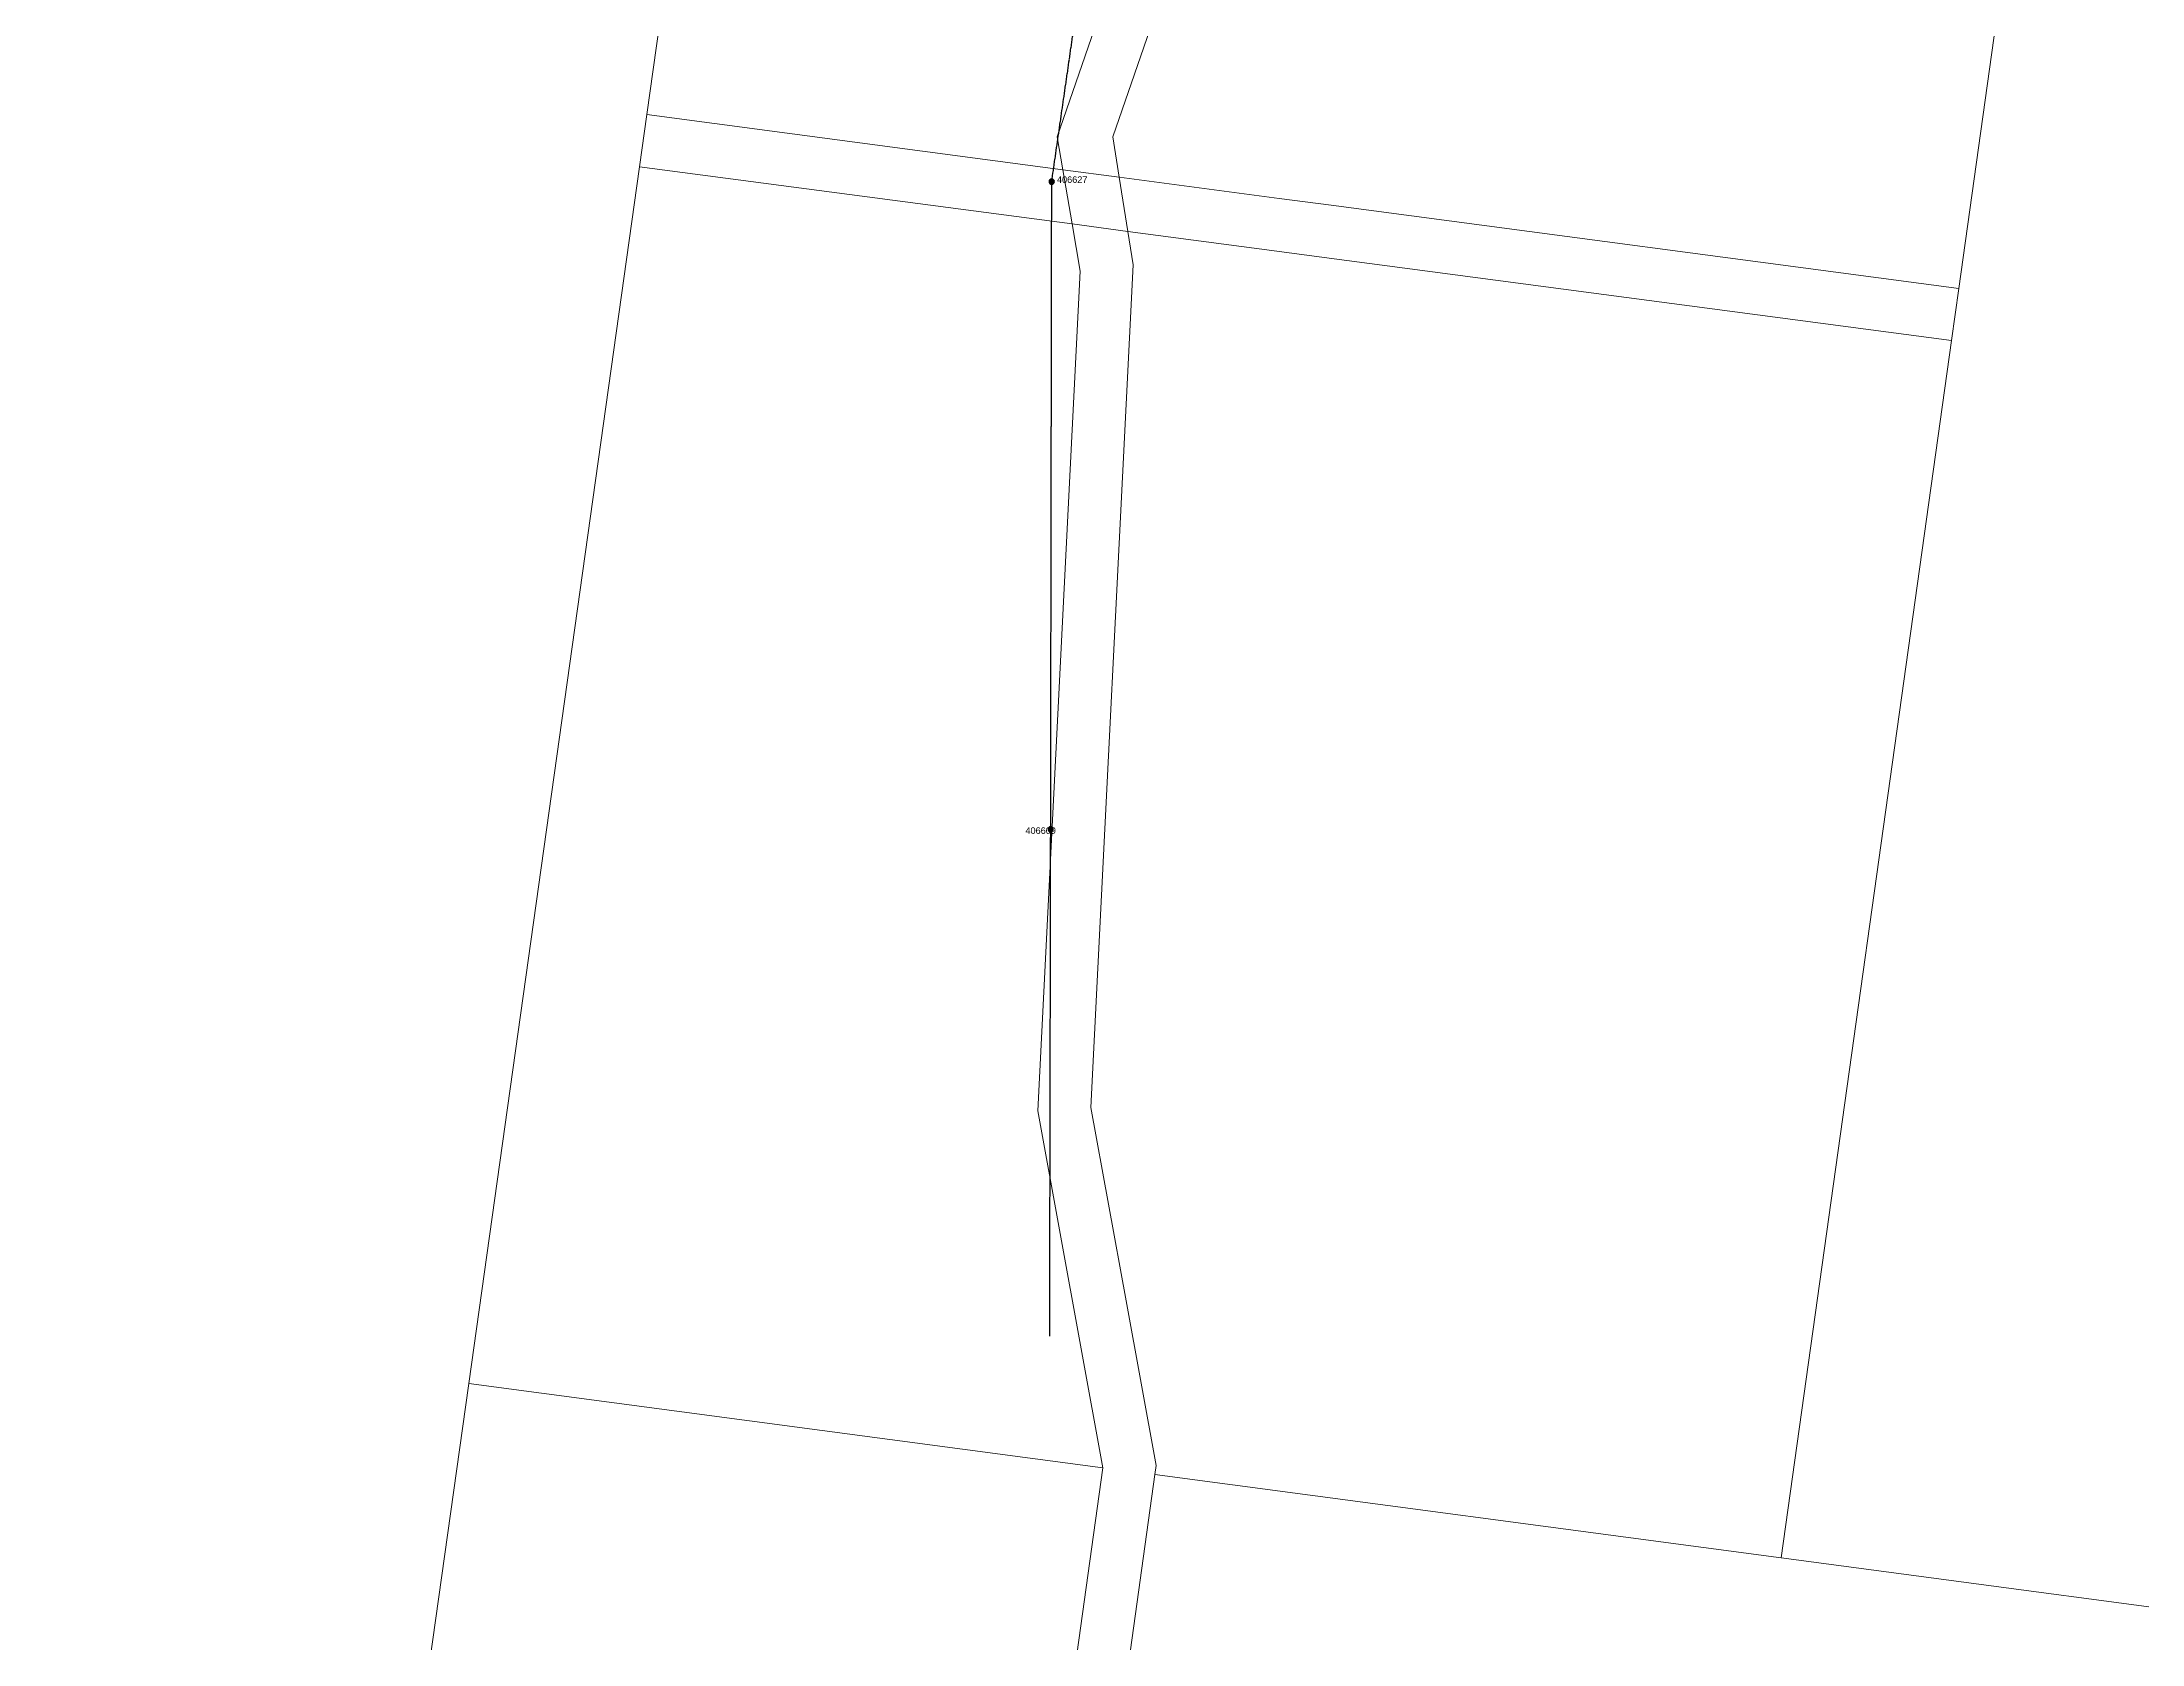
# Model space of a CAD drawing. Header units: metres. Extents: x 240179 to 248264, y 6282606 to 6287315.
# Drawn here: x 243650 to 244453, y 6284495 to 6285107 of the extents above; entities that cross this region are included whole.
import ezdxf
from ezdxf.enums import TextEntityAlignment as Align

# ---------------------------------------------------------------- set-up
doc = ezdxf.new("R2010")
doc.units = ezdxf.units.M
doc.linetypes.add('Cable Exist OH', pattern=[1, 1, 0])
doc.layers.get('0').update_dxf_attribs({"color": 6})
doc.layers.add('Cadastre Land Parcels_SP_EXT', color=9, linetype='Continuous', lineweight=5)
doc.layers.add('Cadastre Roads_SP_EXT', color=9, linetype='Continuous', lineweight=5)
doc.layers.add('Mains_HV_EXT', color=7, linetype='Continuous')
doc.layers.add('SupportsOH_SP_TR_HV_LV_SL_EXT', color=7, linetype='Continuous')
doc.styles.add('POLE_LABEL', font='arial.ttf')
doc.styles.get("Standard").update_dxf_attribs({"font": 'arial.ttf'})

# ---------------------------------------------------------------- blocks, each defined once
blk = doc.blocks.new('POLE_EXT')
blk.add_hatch(color=256).paths.add_polyline_path([(-1, 0, 1), (1, 0, 1)])
blk.add_lwpolyline([(-1, 0, 1), (1, 0, 1)], format="xyb", close=True)
for tag, height, flags, p in [('pNumber', 2.5, 8, (-17.84, 2.07)), ('OWNED_BY', 0.2, 9, (1.35, -0.4)), ('SPECIAL_USE', 0.2, 9, (1.35, -0.8)), ('STATE', 0.2, 9, (1.35, -1)), ('cLV', 0.2, 9, (1.35, -1.4)), ('hDepth', 0.2, 9, (1.35, -1.6)), ('hDia', 0.2, 9, (1.35, -1.8)), ('cHV', 0.2, 9, (1.35, -2)), ('cLinedev', 0.2, 9, (1.35, -3.4)), ('pExisting', 0.2, 9, (1.35, -3.8)), ('pFooting', 0.2, 9, (1.35, -4.4)), ('pNew', 0.2, 9, (1.35, -4.6)), ('pRelocate', 0.2, 9, (1.35, -5)), ('pRemove', 0.2, 9, (1.35, -5.2)), ('pReplace', 0.2, 9, (1.35, -5.4)), ('pStay', 0.2, 9, (1.35, -5.6)), ('pType', 0.2, 9, (1.35, -5.8)), ('cspan', 0.2, 9, (1.35, -6)), ('STREETNAME', 0.2, 9, (1.35, -6.2)), ('SUBURB', 0.2, 9, (1.35, -6.4)), ('OPERATED_BY', 0.2, 9, (1.36, -7.01)), ('PARENT', 0.2, 9, (1.35, -0.6)), ('USAGE', 0.2, 9, (1.35, -1.2)), ('LBRACKET', 0.2, 9, (1.35, -2.2)), ('LExisting', 0.2, 9, (1.35, -2.4)), ('LANTNUMBER', 0.2, 9, (1.35, -2.6)), ('LOther', 0.2, 9, (1.35, -2.8)), ('LRemove', 0.2, 9, (1.35, -3)), ('LEGEND', 0.2, 9, (1.35, -3.2)), ('LOCATION', 0.2, 9, (1.35, -3.6)), ('PFNUMBER', 0.2, 9, (1.35, -4)), ('NEWPFNUMBER', 0.2, 9, (1.35, -4.2)), ('NOTES', 0.2, 9, (1.35, -6.6)), ('MAINTAINED_BY', 0.2, 9, (1.36, -6.81))]:
    blk.add_attdef(tag, text='', height=height, dxfattribs=dict(flags=flags)).set_placement(p, align=Align.MIDDLE_LEFT)
at = {"style": 'POLE_LABEL'}
for tag, height, flags, p in [('STRUCTURE_PLANT_NUMBER', 0.2, 9, (1.35, 0.03)), ('ASSET_NUM', 2.5, 8, (2, 2)), ('STREET_CODE', 0.2, 9, (1.35, -0.2))]:
    blk.add_attdef(tag, text='', height=height, dxfattribs=dict(at, flags=flags)).set_placement(p, align=Align.MIDDLE_LEFT)
at = {"flags": 1}
blk.add_attdef('Z', (1.35, -7.33), '', height=0.2, dxfattribs=at)

msp = doc.modelspace()

# ---------------------------------------------------------------- linework, layer by layer
at = {"layer": 'Cadastre Land Parcels_SP_EXT', "linetype": 'Continuous'}
for points in [[(244797.57, 6283769.17), (244952.33, 6284952.19), (245033.18, 6285569.71), (245061.69, 6285788.02), (245043.77, 6285791.1), (245089.77, 6286166.49), (245123.03, 6286437.32), (244725.3, 6286491.82), (244725.3, 6286491.82), (244104.05, 6286565.45), (244023.08, 6285926.27), (243807.74, 6285949.17), (243915.95, 6285851.05), (244015.68, 6285610.61), (244081.33, 6285525.67), (244101.31, 6285473.48), (244200.56, 6285460.36), (244197.74, 6285440.41), (244437.94, 6285408.5), (244382.65, 6285012.88), (244379.83, 6284992.93), (244314.78, 6284527.67), (244532.75, 6284498.61), (244466.86, 6284005.58)], [(243742.66, 6284094.19), (243812.98, 6284594.35), (243878.29, 6285059.4), (243881.11, 6285079.34), (243936.75, 6285475.09), (244086.74, 6285455.11), (244063.66, 6285515.65), (243998.2, 6285600.38), (243899.07, 6285839.16)]]:
    msp.add_lwpolyline(points, dxfattribs=at)
for points in [[(244037.95, 6285070.75), (244099.91, 6285250.11), (244112.85, 6285364.78), (244089.14, 6285448.96), (244086.74, 6285455.11), (243936.75, 6285475.09), (243881.11, 6285079.34), (244040.1, 6285058.24), (244037.95, 6285070.75)], [(244437.94, 6285408.5), (244197.74, 6285440.41), (244200.56, 6285460.36), (244101.31, 6285473.48), (244108.3, 6285455.24), (244109.13, 6285452.15), (244133.25, 6285366.44), (244119.64, 6285245.64), (244059.23, 6285070.76), (244061.69, 6285055.37), (244122.78, 6285047.26), (244142.74, 6285044.68), (244382.64, 6285012.88), (244437.94, 6285408.5)], [(244030.57, 6284698.49), (244046.75, 6285019.48), (244043.66, 6285037.5), (243878.29, 6285059.4), (243812.98, 6284594.35), (244055.39, 6284562.06), (244030.57, 6284698.49)], [(244379.83, 6284992.93), (244140.02, 6285024.74), (244120.07, 6285027.38), (244065, 6285034.67), (244067.04, 6285021.91), (244050.8, 6284699.8), (244064.27, 6284625.91), (244075.74, 6284562.95), (244075.26, 6284559.48), (244314.78, 6284527.67), (244379.83, 6284992.93)]]:
    msp.add_lwpolyline(points, close=True, dxfattribs=at)
at = {"layer": 'Cadastre Roads_SP_EXT', "linetype": 'Continuous'}
for points in [[(244059.23, 6285070.76), (244119.64, 6285245.64), (244133.25, 6285366.44), (244109.13, 6285452.15), (244108.3, 6285455.24), (244101.31, 6285473.48), (244081.33, 6285525.67), (244015.68, 6285610.61), (243915.95, 6285851.05), (243807.74, 6285949.17), (243803.57, 6285939.89), (243799.06, 6285929.85), (243899.07, 6285839.16), (243998.2, 6285600.38), (244063.66, 6285515.65), (244086.74, 6285455.11), (244089.14, 6285448.96), (244112.85, 6285364.78), (244099.91, 6285250.11), (244037.95, 6285070.75), (244040.1, 6285058.24), (244061.69, 6285055.37), (244059.23, 6285070.76)], [(244040.1, 6285058.24), (243881.11, 6285079.34), (243878.29, 6285059.4), (244043.66, 6285037.5), (244040.1, 6285058.24)], [(244382.64, 6285012.88), (244142.74, 6285044.68), (244122.78, 6285047.26), (244061.69, 6285055.37), (244065, 6285034.67), (244120.07, 6285027.38), (244140.02, 6285024.74), (244379.83, 6284992.93), (244382.64, 6285012.88)]]:
    msp.add_lwpolyline(points, close=True, dxfattribs=at)
msp.add_lwpolyline([(244006.16, 6284061.92), (244075.26, 6284559.48), (244075.74, 6284562.95), (244064.27, 6284625.91), (244050.8, 6284699.8), (244067.04, 6285021.91), (244065, 6285034.67), (244043.66, 6285037.5), (244046.75, 6285019.48), (244030.57, 6284698.49), (244055.39, 6284562.06), (243986.12, 6284064.38)], dxfattribs=at)
at = {"layer": 'Mains_HV_EXT', "linetype": 'Cable Exist OH'}
msp.add_lwpolyline([(244035.11, 6284612.32), (244035.47, 6284806.13), (244035.87, 6285053.69), (244076.6, 6285336.09), (244092.82, 6285446.6), (243875.75, 6285778.2), (243727.36, 6285952.59), (243649.86, 6285969.6)], dxfattribs=at)

# ---------------------------------------------------------------- block references
at = {"layer": 'SupportsOH_SP_TR_HV_LV_SL_EXT'}
ref = msp.add_blockref('POLE_EXT', (244035.87, 6285053.69), dxfattribs=at)
ref.add_attrib('ASSET_NUM', '406627', dxfattribs={"layer": '0', "height": 2.5, "style": 'POLE_LABEL'}).set_placement((244037.87, 6285054.44), align=Align.MIDDLE_LEFT)
ref = msp.add_blockref('POLE_EXT', (244035.47, 6284806.13), dxfattribs=at)
ref.add_attrib('ASSET_NUM', '406609', dxfattribs={"layer": '0', "height": 2.5, "style": 'POLE_LABEL'}).set_placement((244037.47, 6284806.88), align=Align.TOP_RIGHT)

doc.saveas('drawing.dxf')
